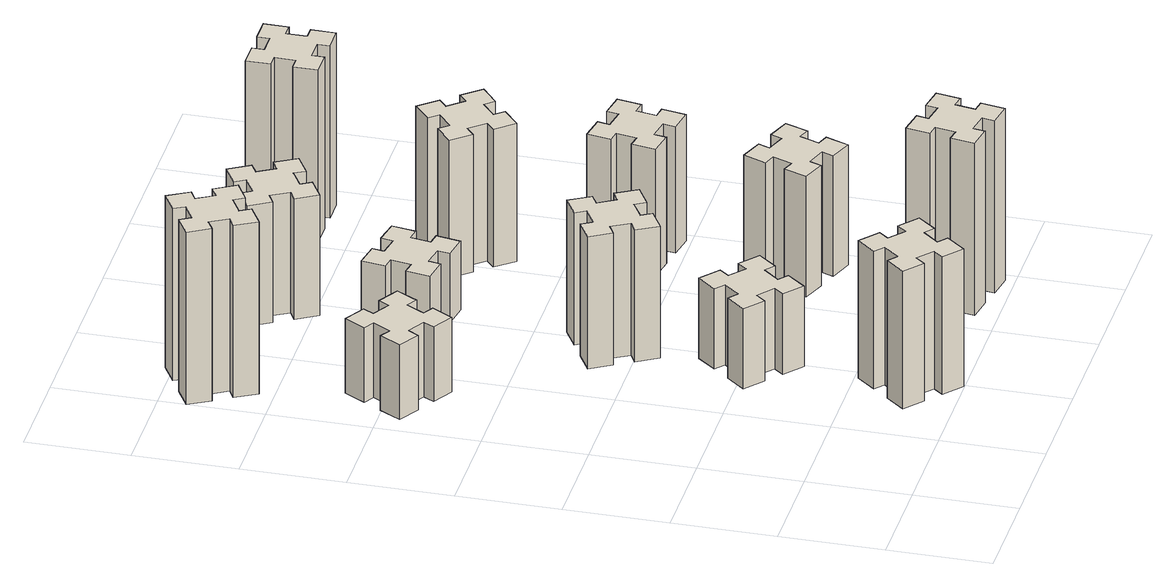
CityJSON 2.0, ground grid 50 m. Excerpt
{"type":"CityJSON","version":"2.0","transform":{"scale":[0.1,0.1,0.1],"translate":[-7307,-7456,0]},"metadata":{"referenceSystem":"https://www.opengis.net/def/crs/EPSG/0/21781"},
"CityObjects":{
"building1":{"type":"Building","attributes":{"class":"1000","function":"1000","usage":"1000","yearOfConstruction":2016,"roofType":"1000","measuredHeight":72,"storeysAboveGround":30,"storeysBelowGround":0},"geometry":[{"type":"Solid","lod":"1","boundaries":[[[[0,1,2,3,4,5,6,7,8,9,10,11,12,13,14,15,16,17,18,19]],[[17,16,20,21]],[[16,15,22,20]],[[15,14,23,22]],[[14,13,24,23]],[[13,12,25,24]],[[12,11,26,25]],[[11,10,27,26]],[[10,9,28,27]],[[9,8,29,28]],[[8,7,30,29]],[[7,6,31,30]],[[6,5,32,31]],[[5,4,33,32]],[[4,3,34,33]],[[3,2,35,34]],[[2,1,36,35]],[[1,0,37,36]],[[0,19,38,37]],[[19,18,39,38]],[[18,17,21,39]],[[24,25,26,27,28,29,30,31,32,33,34,35,36,37,38,39,21,20,22,23]]]]}]},
"building2":{"type":"Building","attributes":{"class":"1000","function":"1000","usage":"1000","yearOfConstruction":2016,"roofType":"1000","measuredHeight":39,"storeysAboveGround":30,"storeysBelowGround":0},"geometry":[{"type":"Solid","lod":"1","boundaries":[[[[40,41,42,43,44,45,46,47,48,49,50,51,52,53,54,55,56,57,58,59]],[[57,56,60,61]],[[56,55,62,60]],[[55,54,63,62]],[[54,53,64,63]],[[53,52,65,64]],[[52,51,66,65]],[[51,50,67,66]],[[50,49,68,67]],[[49,48,69,68]],[[48,47,70,69]],[[47,46,71,70]],[[46,45,72,71]],[[45,44,73,72]],[[44,43,74,73]],[[43,42,75,74]],[[42,41,76,75]],[[41,40,77,76]],[[40,59,78,77]],[[59,58,79,78]],[[58,57,61,79]],[[64,65,66,67,68,69,70,71,72,73,74,75,76,77,78,79,61,60,62,63]]]]}]},
"building3":{"type":"Building","attributes":{"class":"1000","function":"1000","usage":"1000","yearOfConstruction":2016,"roofType":"1000","measuredHeight":90,"storeysAboveGround":30,"storeysBelowGround":0},"geometry":[{"type":"Solid","lod":"1","boundaries":[[[[80,81,82,83,84,85,86,87,88,89,90,91,92,93,94,95,96,97,98,99]],[[97,96,100,101]],[[96,95,102,100]],[[95,94,103,102]],[[94,93,104,103]],[[93,92,105,104]],[[92,91,106,105]],[[91,90,107,106]],[[90,89,108,107]],[[89,88,109,108]],[[88,87,110,109]],[[87,86,111,110]],[[86,85,112,111]],[[85,84,113,112]],[[84,83,114,113]],[[83,82,115,114]],[[82,81,116,115]],[[81,80,117,116]],[[80,99,118,117]],[[99,98,119,118]],[[98,97,101,119]],[[104,105,106,107,108,109,110,111,112,113,114,115,116,117,118,119,101,100,102,103]]]]}]},
"building4":{"type":"Building","attributes":{"class":"1000","function":"1000","usage":"1000","yearOfConstruction":2016,"roofType":"1000","measuredHeight":42,"storeysAboveGround":30,"storeysBelowGround":0},"geometry":[{"type":"Solid","lod":"1","boundaries":[[[[120,121,122,123,124,125,126,127,128,129,130,131,132,133,134,135,136,137,138,139]],[[137,136,140,141]],[[136,135,142,140]],[[135,134,143,142]],[[134,133,144,143]],[[133,132,145,144]],[[132,131,146,145]],[[131,130,147,146]],[[130,129,148,147]],[[129,128,149,148]],[[128,127,150,149]],[[127,126,151,150]],[[126,125,152,151]],[[125,124,153,152]],[[124,123,154,153]],[[123,122,155,154]],[[122,121,156,155]],[[121,120,157,156]],[[120,139,158,157]],[[139,138,159,158]],[[138,137,141,159]],[[144,145,146,147,148,149,150,151,152,153,154,155,156,157,158,159,141,140,142,143]]]]}]},
"building5":{"type":"Building","attributes":{"class":"1000","function":"1000","usage":"1000","yearOfConstruction":2016,"roofType":"1000","measuredHeight":69,"storeysAboveGround":30,"storeysBelowGround":0},"geometry":[{"type":"Solid","lod":"1","boundaries":[[[[160,161,162,163,164,165,166,167,168,169,170,171,172,173,174,175,176,177,178,179]],[[177,176,180,181]],[[176,175,182,180]],[[175,174,183,182]],[[174,173,184,183]],[[173,172,185,184]],[[172,171,186,185]],[[171,170,187,186]],[[170,169,188,187]],[[169,168,189,188]],[[168,167,190,189]],[[167,166,191,190]],[[166,165,192,191]],[[165,164,193,192]],[[164,163,194,193]],[[163,162,195,194]],[[162,161,196,195]],[[161,160,197,196]],[[160,179,198,197]],[[179,178,199,198]],[[178,177,181,199]],[[184,185,186,187,188,189,190,191,192,193,194,195,196,197,198,199,181,180,182,183]]]]}]},
"building6":{"type":"Building","attributes":{"class":"1000","function":"1000","usage":"1000","yearOfConstruction":2016,"roofType":"1000","measuredHeight":36,"storeysAboveGround":30,"storeysBelowGround":0},"geometry":[{"type":"Solid","lod":"1","boundaries":[[[[200,201,202,203,204,205,206,207,208,209,210,211,212,213,214,215,216,217,218,219]],[[217,216,220,221]],[[216,215,222,220]],[[215,214,223,222]],[[214,213,224,223]],[[213,212,225,224]],[[212,211,226,225]],[[211,210,227,226]],[[210,209,228,227]],[[209,208,229,228]],[[208,207,230,229]],[[207,206,231,230]],[[206,205,232,231]],[[205,204,233,232]],[[204,203,234,233]],[[203,202,235,234]],[[202,201,236,235]],[[201,200,237,236]],[[200,219,238,237]],[[219,218,239,238]],[[218,217,221,239]],[[224,225,226,227,228,229,230,231,232,233,234,235,236,237,238,239,221,220,222,223]]]]}]},
"building7":{"type":"Building","attributes":{"class":"1000","function":"1000","usage":"1000","yearOfConstruction":2016,"roofType":"1000","measuredHeight":90,"storeysAboveGround":30,"storeysBelowGround":0},"geometry":[{"type":"Solid","lod":"1","boundaries":[[[[240,241,242,243,244,245,246,247,248,249,250,251,252,253,254,255,256,257,258,259]],[[257,256,260,261]],[[256,255,262,260]],[[255,254,263,262]],[[254,253,264,263]],[[253,252,265,264]],[[252,251,266,265]],[[251,250,267,266]],[[250,249,268,267]],[[249,248,269,268]],[[248,247,270,269]],[[247,246,271,270]],[[246,245,272,271]],[[245,244,273,272]],[[244,243,274,273]],[[243,242,275,274]],[[242,241,276,275]],[[241,240,277,276]],[[240,259,278,277]],[[259,258,279,278]],[[258,257,261,279]],[[264,265,266,267,268,269,270,271,272,273,274,275,276,277,278,279,261,260,262,263]]]]}]},
"building8":{"type":"Building","attributes":{"class":"1000","function":"1000","usage":"1000","yearOfConstruction":2016,"roofType":"1000","measuredHeight":63,"storeysAboveGround":30,"storeysBelowGround":0},"geometry":[{"type":"Solid","lod":"1","boundaries":[[[[280,281,282,283,284,285,286,287,288,289,290,291,292,293,294,295,296,297,298,299]],[[297,296,300,301]],[[296,295,302,300]],[[295,294,303,302]],[[294,293,304,303]],[[293,292,305,304]],[[292,291,306,305]],[[291,290,307,306]],[[290,289,308,307]],[[289,288,309,308]],[[288,287,310,309]],[[287,286,311,310]],[[286,285,312,311]],[[285,284,313,312]],[[284,283,314,313]],[[283,282,315,314]],[[282,281,316,315]],[[281,280,317,316]],[[280,299,318,317]],[[299,298,319,318]],[[298,297,301,319]],[[304,305,306,307,308,309,310,311,312,313,314,315,316,317,318,319,301,300,302,303]]]]}]},
"building9":{"type":"Building","attributes":{"class":"1000","function":"1000","usage":"1000","yearOfConstruction":2016,"roofType":"1000","measuredHeight":63,"storeysAboveGround":30,"storeysBelowGround":0},"geometry":[{"type":"Solid","lod":"1","boundaries":[[[[320,321,322,323,324,325,326,327,328,329,330,331,332,333,334,335,336,337,338,339]],[[337,336,340,341]],[[336,335,342,340]],[[335,334,343,342]],[[334,333,344,343]],[[333,332,345,344]],[[332,331,346,345]],[[331,330,347,346]],[[330,329,348,347]],[[329,328,349,348]],[[328,327,350,349]],[[327,326,351,350]],[[326,325,352,351]],[[325,324,353,352]],[[324,323,354,353]],[[323,322,355,354]],[[322,321,356,355]],[[321,320,357,356]],[[320,339,358,357]],[[339,338,359,358]],[[338,337,341,359]],[[344,345,346,347,348,349,350,351,352,353,354,355,356,357,358,359,341,340,342,343]]]]}]},
"building10":{"type":"Building","attributes":{"class":"1000","function":"1000","usage":"1000","yearOfConstruction":2016,"roofType":"1000","measuredHeight":66,"storeysAboveGround":30,"storeysBelowGround":0},"geometry":[{"type":"Solid","lod":"1","boundaries":[[[[360,361,362,363,364,365,366,367,368,369,370,371,372,373,374,375,376,377,378,379]],[[377,376,380,381]],[[376,375,382,380]],[[375,374,383,382]],[[374,373,384,383]],[[373,372,385,384]],[[372,371,386,385]],[[371,370,387,386]],[[370,369,388,387]],[[369,368,389,388]],[[368,367,390,389]],[[367,366,391,390]],[[366,365,392,391]],[[365,364,393,392]],[[364,363,394,393]],[[363,362,395,394]],[[362,361,396,395]],[[361,360,397,396]],[[360,379,398,397]],[[379,378,399,398]],[[378,377,381,399]],[[384,385,386,387,388,389,390,391,392,393,394,395,396,397,398,399,381,380,382,383]]]]}]},
"building11":{"type":"Building","attributes":{"class":"1000","function":"1000","usage":"1000","yearOfConstruction":2016,"roofType":"1000","measuredHeight":72,"storeysAboveGround":30,"storeysBelowGround":0},"geometry":[{"type":"Solid","lod":"1","boundaries":[[[[400,401,402,403,404,405,406,407,408,409,410,411,412,413,414,415,416,417,418,419]],[[417,416,420,421]],[[416,415,422,420]],[[415,414,423,422]],[[414,413,424,423]],[[413,412,425,424]],[[412,411,426,425]],[[411,410,427,426]],[[410,409,428,427]],[[409,408,429,428]],[[408,407,430,429]],[[407,406,431,430]],[[406,405,432,431]],[[405,404,433,432]],[[404,403,434,433]],[[403,402,435,434]],[[402,401,436,435]],[[401,400,437,436]],[[400,419,438,437]],[[419,418,439,438]],[[418,417,421,439]],[[424,425,426,427,428,429,430,431,432,433,434,435,436,437,438,439,421,420,422,423]]]]}]},
"building12":{"type":"Building","attributes":{"class":"1000","function":"1000","usage":"1000","yearOfConstruction":2016,"roofType":"1000","measuredHeight":90,"storeysAboveGround":30,"storeysBelowGround":0},"geometry":[{"type":"Solid","lod":"1","boundaries":[[[[440,441,442,443,444,445,446,447,448,449,450,451,452,453,454,455,456,457,458,459]],[[457,456,460,461]],[[456,455,462,460]],[[455,454,463,462]],[[454,453,464,463]],[[453,452,465,464]],[[452,451,466,465]],[[451,450,467,466]],[[450,449,468,467]],[[449,448,469,468]],[[448,447,470,469]],[[447,446,471,470]],[[446,445,472,471]],[[445,444,473,472]],[[444,443,474,473]],[[443,442,475,474]],[[442,441,476,475]],[[441,440,477,476]],[[440,459,478,477]],[[459,458,479,478]],[[458,457,461,479]],[[464,465,466,467,468,469,470,471,472,473,474,475,476,477,478,479,461,460,462,463]]]]}]}
},
"vertices":[
[866,193,0],[943,129,0],[904,83,0],[996,6,0],[1073,98,0],[1027,136,0],[1092,213,0],[1138,174,0],[1215,266,0],[1123,343,0],[1084,297,0],[1008,362,0],[1046,408,0],[954,485,0],[877,393,0],[923,354,0],[859,278,0],[813,316,0],[736,224,0],[828,147,0],[859,278,720],[813,316,720],[923,354,720],[877,393,720],[954,485,720],[1046,408,720],[1008,362,720],[1084,297,720],[1123,343,720],[1215,266,720],[1138,174,720],[1092,213,720],[1027,136,720],[1073,98,720],[996,6,720],[904,83,720],[943,129,720],[866,193,720],[828,147,720],[736,224,720],
[406,2367,0],[456,2454,0],[508,2424,0],[568,2528,0],[464,2588,0],[434,2536,0],[347,2586,0],[377,2638,0],[273,2698,0],[213,2594,0],[265,2564,0],[215,2477,0],[163,2507,0],[103,2403,0],[207,2343,0],[237,2395,0],[324,2345,0],[294,2293,0],[398,2233,0],[458,2337,0],[324,2345,390],[294,2293,390],[237,2395,390],[207,2343,390],[103,2403,390],[163,2507,390],[215,2477,390],[265,2564,390],[213,2594,390],[273,2698,390],[377,2638,390],[347,2586,390],[434,2536,390],[464,2588,390],[568,2528,390],[508,2424,390],[456,2454,390],[406,2367,390],[458,2337,390],[398,2233,390],
[224,3426,0],[137,3376,0],[107,3428,0],[3,3368,0],[63,3264,0],[115,3294,0],[165,3207,0],[113,3177,0],[173,3073,0],[277,3133,0],[247,3185,0],[334,3235,0],[364,3183,0],[468,3243,0],[408,3347,0],[356,3317,0],[306,3404,0],[358,3434,0],[298,3538,0],[194,3478,0],[306,3404,900],[358,3434,900],[356,3317,900],[408,3347,900],[468,3243,900],[364,3183,900],[334,3235,900],[247,3185,900],[277,3133,900],[173,3073,900],[113,3177,900],[165,3207,900],[115,3294,900],[63,3264,900],[3,3368,900],[107,3428,900],[137,3376,900],[224,3426,900],[194,3478,900],[298,3538,900],
[1027,876,0],[1092,953,0],[1138,914,0],[1215,1006,0],[1123,1083,0],[1084,1037,0],[1008,1102,0],[1046,1148,0],[954,1225,0],[877,1133,0],[923,1094,0],[859,1018,0],[813,1056,0],[736,964,0],[828,887,0],[866,933,0],[943,869,0],[904,823,0],[996,746,0],[1073,838,0],[943,869,420],[904,823,420],[866,933,420],[828,887,420],[736,964,420],[813,1056,420],[859,1018,420],[923,1094,420],[877,1133,420],[954,1225,420],[1046,1148,420],[1008,1102,420],[1084,1037,420],[1123,1083,420],[1215,1006,420],[1138,914,420],[1092,953,420],[1027,876,420],[1073,838,420],[996,746,420],
[855,1614,0],[905,1527,0],[853,1497,0],[913,1393,0],[1017,1453,0],[987,1505,0],[1074,1555,0],[1104,1503,0],[1208,1563,0],[1148,1667,0],[1096,1637,0],[1046,1724,0],[1098,1754,0],[1038,1858,0],[934,1798,0],[964,1746,0],[877,1696,0],[847,1748,0],[743,1688,0],[803,1584,0],[877,1696,690],[847,1748,690],[964,1746,690],[934,1798,690],[1038,1858,690],[1098,1754,690],[1046,1724,690],[1096,1637,690],[1148,1667,690],[1208,1563,690],[1104,1503,690],[1074,1555,690],[987,1505,690],[1017,1453,690],[913,1393,690],[853,1497,690],[905,1527,690],[855,1614,690],[803,1584,690],[743,1688,690],
[1044,2665,0],[945,2682,0],[956,2741,0],[837,2762,0],[817,2644,0],[876,2634,0],[858,2535,0],[799,2546,0],[778,2427,0],[897,2407,0],[907,2466,0],[1005,2448,0],[995,2389,0],[1113,2368,0],[1134,2487,0],[1075,2497,0],[1092,2595,0],[1151,2585,0],[1172,2703,0],[1054,2724,0],[1092,2595,360],[1151,2585,360],[1075,2497,360],[1134,2487,360],[1113,2368,360],[995,2389,360],[1005,2448,360],[907,2466,360],[897,2407,360],[778,2427,360],[799,2546,360],[858,2535,360],[876,2634,360],[817,2644,360],[837,2762,360],[956,2741,360],[945,2682,360],[1044,2665,360],[1054,2724,360],[1172,2703,360],
[1884,345,0],[1785,362,0],[1796,421,0],[1677,442,0],[1657,324,0],[1716,314,0],[1698,215,0],[1639,226,0],[1618,107,0],[1737,87,0],[1747,146,0],[1845,128,0],[1835,69,0],[1953,48,0],[1974,167,0],[1915,177,0],[1932,275,0],[1991,265,0],[2012,383,0],[1894,404,0],[1932,275,900],[1991,265,900],[1915,177,900],[1974,167,900],[1953,48,900],[1835,69,900],[1845,128,900],[1747,146,900],[1737,87,900],[1618,107,900],[1639,226,900],[1698,215,900],[1716,314,900],[1657,324,900],[1677,442,900],[1796,421,900],[1785,362,900],[1884,345,900],[1894,404,900],[2012,383,900],
[1096,3217,0],[1046,3304,0],[1098,3334,0],[1038,3438,0],[934,3378,0],[964,3326,0],[877,3276,0],[847,3328,0],[743,3268,0],[803,3164,0],[855,3194,0],[905,3107,0],[853,3077,0],[913,2973,0],[1017,3033,0],[987,3085,0],[1074,3135,0],[1104,3083,0],[1208,3143,0],[1148,3247,0],[1074,3135,630],[1104,3083,630],[987,3085,630],[1017,3033,630],[913,2973,630],[853,3077,630],[905,3107,630],[855,3194,630],[803,3164,630],[743,3268,630],[847,3328,630],[877,3276,630],[964,3326,630],[934,3378,630],[1038,3438,630],[1098,3334,630],[1046,3304,630],[1096,3217,630],[1148,3247,630],[1208,3143,630],
[1731,899,0],[1825,865,0],[1804,809,0],[1917,767,0],[1958,880,0],[1902,901,0],[1936,995,0],[1992,974,0],[2033,1087,0],[1920,1128,0],[1900,1072,0],[1806,1106,0],[1827,1162,0],[1714,1203,0],[1673,1090,0],[1729,1070,0],[1695,976,0],[1639,997,0],[1597,884,0],[1710,843,0],[1695,976,630],[1639,997,630],[1729,1070,630],[1673,1090,630],[1714,1203,630],[1827,1162,630],[1806,1106,630],[1900,1072,630],[1920,1128,630],[2033,1087,630],[1992,974,630],[1936,995,630],[1902,901,630],[1958,880,630],[1917,767,630],[1804,809,630],[1825,865,630],[1731,899,630],[1710,843,630],[1597,884,630],
[1747,1626,0],[1845,1608,0],[1835,1549,0],[1953,1528,0],[1974,1647,0],[1915,1657,0],[1932,1755,0],[1991,1745,0],[2012,1863,0],[1894,1884,0],[1884,1825,0],[1785,1842,0],[1796,1901,0],[1677,1922,0],[1657,1804,0],[1716,1794,0],[1698,1695,0],[1639,1706,0],[1618,1587,0],[1737,1567,0],[1698,1695,660],[1639,1706,660],[1716,1794,660],[1657,1804,660],[1677,1922,660],[1796,1901,660],[1785,1842,660],[1884,1825,660],[1894,1884,660],[2012,1863,660],[1991,1745,660],[1932,1755,660],[1915,1657,660],[1974,1647,660],[1953,1528,660],[1835,1549,660],[1845,1608,660],[1747,1626,660],[1737,1567,660],[1618,1587,660],
[1648,2349,0],[1724,2413,0],[1763,2367,0],[1855,2444,0],[1778,2536,0],[1732,2498,0],[1667,2574,0],[1713,2613,0],[1636,2705,0],[1544,2628,0],[1583,2582,0],[1506,2517,0],[1468,2563,0],[1376,2486,0],[1453,2394,0],[1499,2433,0],[1563,2356,0],[1517,2318,0],[1594,2226,0],[1686,2303,0],[1563,2356,720],[1517,2318,720],[1499,2433,720],[1453,2394,720],[1376,2486,720],[1468,2563,720],[1506,2517,720],[1583,2582,720],[1544,2628,720],[1636,2705,720],[1713,2613,720],[1667,2574,720],[1732,2498,720],[1778,2536,720],[1855,2444,720],[1763,2367,720],[1724,2413,720],[1648,2349,720],[1686,2303,720],[1594,2226,720],
[1665,3195,0],[1765,3195,0],[1765,3135,0],[1885,3135,0],[1885,3255,0],[1825,3255,0],[1825,3355,0],[1885,3355,0],[1885,3475,0],[1765,3475,0],[1765,3415,0],[1665,3415,0],[1665,3475,0],[1545,3475,0],[1545,3355,0],[1605,3355,0],[1605,3255,0],[1545,3255,0],[1545,3135,0],[1665,3135,0],[1605,3255,900],[1545,3255,900],[1605,3355,900],[1545,3355,900],[1545,3475,900],[1665,3475,900],[1665,3415,900],[1765,3415,900],[1765,3475,900],[1885,3475,900],[1885,3355,900],[1825,3355,900],[1825,3255,900],[1885,3255,900],[1885,3135,900],[1765,3135,900],[1765,3195,900],[1665,3195,900],[1665,3135,900],[1545,3135,900]
]}
